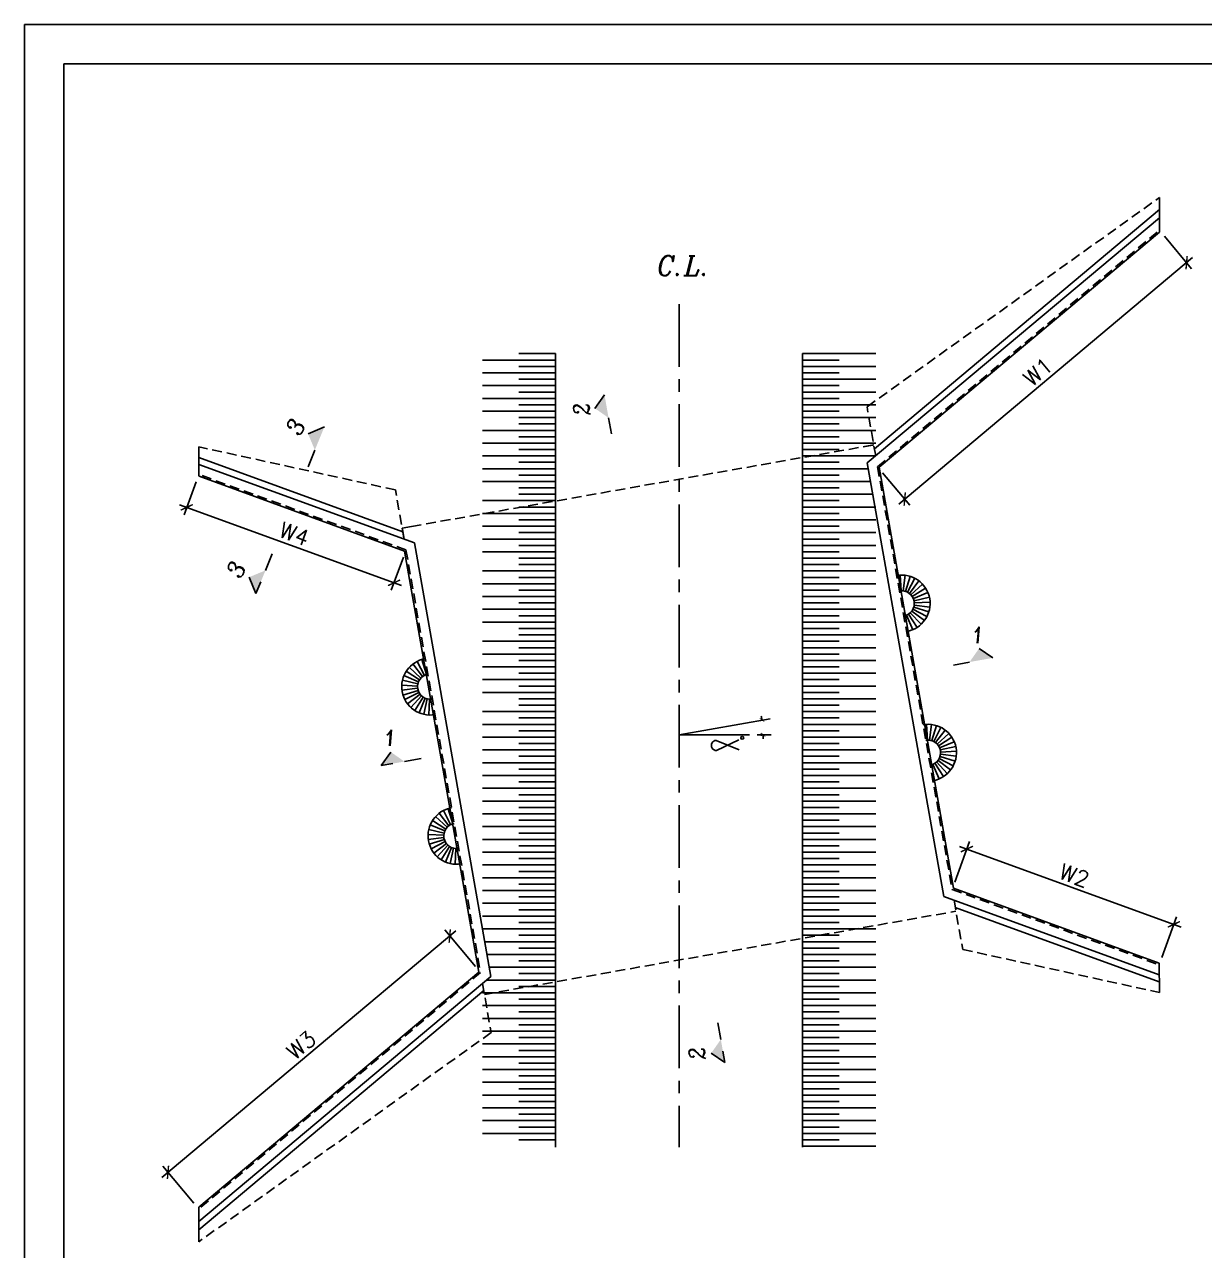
# Model space of a CAD drawing. Extents: x 370 to 5450, y -1052 to 155.
# Drawn here: x 2950.6 to 3100.1, y -0.6 to 154.8 of the extents above; entities that cross this region are included whole.
import ezdxf

# ---------------------------------------------------------------- set-up
doc = ezdxf.new("R2010")
doc.units = 0
doc.header["$LTSCALE"] = 5
doc.header["$MEASUREMENT"] = 0
doc.linetypes.add('CENTER', pattern=[50.8, 31.75, -6.35, 6.35, -6.35])
doc.linetypes.add('HIDDEN', pattern=[0.375, 0.25, -0.125])
doc.layers.get('0').update_dxf_attribs({"linetype": 'CONTINUOUS'})
doc.layers.get('DEFPOINTS').update_dxf_attribs({"linetype": 'CONTINUOUS'})
for name, color, linetype in [('pol did', 3, 'CONTINUOUS'), ('pol nadid', 70, 'HIDDEN'), ('section', 90, 'CONTINUOUS')]:
    doc.layers.add(name, color=color, linetype=linetype)
doc.styles.add('ITALICC', font='ITALICC')
doc.styles.get("Standard").update_dxf_attribs({"font": 'ROMANS.SHX'})
doc.styles.add('style1', font='romans.shx')
doc.dimstyles.get("Standard").update_dxf_attribs({"dimtxt": 0.18, "dimasz": 0.18, "dimexe": 0.18, "dimexo": 0.0625, "dimgap": 0.09, "dimtad": 0, "dimtih": 1, "dimtoh": 1, "dimdec": 4, "dimzin": 0, "dimdsep": 46, "dimtxsty": 'Standard', "dimcen": 0.09, "dimadec": 0, "dimazin": 0, "dimtfac": 1, "dimtdec": 4, "dimtofl": 0, "dimtmove": 0, "dimatfit": 3, "dimfxl": 1, "dimtolj": 1, "dimtzin": 0, "dimarcsym": 0})

# ---------------------------------------------------------------- blocks, each defined once
blk = doc.blocks.new('_ArchTick')
at = {"color": 0, "linetype": 'ByBlock', "const_width": 0.15}
blk.add_lwpolyline([(-0.5, -0.5), (0.5, 0.5)], dxfattribs=at)
blk = doc.blocks.new('*D117')
at = {"color": 252, "linetype": 'Continuous', "lineweight": -2, "transparency": 16777216}
for p, q in [((3095.06, 127.95), (3098.5, 123.84)), ((3061.39, 94), (3098.62, 125.25)), ((3059.35, 97.99), (3062.8, 93.88))]:
    blk.add_line(p, q, dxfattribs=at)
at = {"layer": 'DEFPOINTS', "color": 0, "linetype": 'Continuous', "transparency": 16777216}
for p in [(3094.41, 128.71), (3097.86, 124.61), (3058.71, 98.75)]:
    blk.add_point(p, dxfattribs=at)
at = {"color": 252, "linetype": 'Continuous', "lineweight": -2, "transparency": 16777216, "xscale": 1.199999999999999, "yscale": 1.199999999999999, "zscale": 1.199999999999999}
for p, rotation in [((3097.86, 124.61), 39.99999999999789), ((3062.15, 94.65), 219.9999999999979)]:
    blk.add_blockref('_ArchTick', p, dxfattribs=dict(at, rotation=rotation))
at = {"color": 1, "linetype": 'Continuous', "transparency": 16777216, "insert": (3079.04, 110.78), "char_height": 2, "attachment_point": 5, "rotation": 40, "style": 'style1'}
blk.add_mtext('\\A1;W1', dxfattribs=at)
blk = doc.blocks.new('*D118')
at = {"color": 252, "linetype": 'Continuous', "lineweight": -2, "transparency": 16777216}
for p, q in [((3068.5, 46.12), (3070.36, 51.24)), ((3097.18, 40.42), (3069.08, 50.64)), ((3094.72, 36.57), (3096.58, 41.7))]:
    blk.add_line(p, q, dxfattribs=at)
at = {"layer": 'DEFPOINTS', "color": 0, "linetype": 'Continuous', "transparency": 16777216}
for p in [(3070.02, 50.3), (3068.16, 45.18), (3094.38, 35.63)]:
    blk.add_point(p, dxfattribs=at)
at = {"color": 252, "linetype": 'Continuous', "lineweight": -2, "transparency": 16777216, "xscale": 1.199999999999999, "yscale": 1.199999999999999, "zscale": 1.199999999999999}
for p, rotation in [((3070.02, 50.3), 160.000000000002), ((3096.24, 40.76), 340.000000000002)]:
    blk.add_blockref('_ArchTick', p, dxfattribs=dict(at, rotation=rotation))
at = {"color": 1, "linetype": 'Continuous', "transparency": 16777216, "insert": (3083.64, 46.94), "char_height": 2, "attachment_point": 5, "rotation": 340, "style": 'style1'}
blk.add_mtext('\\A1;W2', dxfattribs=at)
blk = doc.blocks.new('*D119')
at = {"color": 252, "linetype": 'Continuous', "lineweight": -2, "transparency": 16777216}
for p, q in [((2972.36, 96.83), (2970.84, 92.66)), ((2998.38, 83.7), (2970.24, 93.94)), ((2998.62, 87.28), (2997.09, 83.1))]:
    blk.add_line(p, q, dxfattribs=at)
at = {"layer": 'DEFPOINTS', "color": 0, "linetype": 'Continuous', "transparency": 16777216}
for p in [(2972.7, 97.77), (2971.18, 93.6), (2998.96, 88.22)]:
    blk.add_point(p, dxfattribs=at)
at = {"color": 252, "linetype": 'Continuous', "lineweight": -2, "transparency": 16777216, "xscale": 1.199999999999999, "yscale": 1.199999999999999, "zscale": 1.199999999999999}
for p, rotation in [((2971.18, 93.6), 159.9999999999993), ((2997.44, 84.04), 339.9999999999993)]:
    blk.add_blockref('_ArchTick', p, dxfattribs=dict(at, rotation=rotation))
at = {"color": 1, "linetype": 'Continuous', "transparency": 16777216, "insert": (2984.82, 90.23), "char_height": 2, "attachment_point": 5, "rotation": 340, "style": 'style1'}
blk.add_mtext('\\A1;W4', dxfattribs=at)
blk = doc.blocks.new('*D120')
at = {"color": 252, "linetype": 'Continuous', "lineweight": -2, "transparency": 16777216}
for p, q in [((3005.27, 39.93), (2968.03, 8.69)), ((3007.76, 35.41), (3003.86, 40.06)), ((2972.06, 5.45), (2968.15, 10.1))]:
    blk.add_line(p, q, dxfattribs=at)
at = {"layer": 'DEFPOINTS', "color": 0, "linetype": 'Continuous', "transparency": 16777216}
for p in [(3008.4, 34.64), (2968.8, 9.33), (2972.7, 4.68)]:
    blk.add_point(p, dxfattribs=at)
at = {"color": 252, "linetype": 'Continuous', "lineweight": -2, "transparency": 16777216, "xscale": 1.199999999999999, "yscale": 1.199999999999999, "zscale": 1.199999999999999}
for p, rotation in [((3004.5, 39.29), 40.00000000000098), ((2968.8, 9.33), 220.000000000001)]:
    blk.add_blockref('_ArchTick', p, dxfattribs=dict(at, rotation=rotation))
at = {"color": 1, "linetype": 'Continuous', "transparency": 16777216, "insert": (2985.69, 25.46), "char_height": 2, "attachment_point": 5, "rotation": 40, "style": 'style1'}
blk.add_mtext('\\A1;W3', dxfattribs=at)
blk = doc.blocks.new('*D145')
at = {"color": 252, "linetype": 'Continuous', "lineweight": -2, "transparency": 16777216}
blk.add_line((3043.46, 64.78), (3045.23, 64.78), dxfattribs=at)
for start, end in [(10, 12.6845), (357.3155, 360)]:
    blk.add_arc((3033.56, 64.78), 10.67, start, end, dxfattribs=at)
at = {"layer": 'DEFPOINTS', "color": 0, "linetype": 'Continuous', "transparency": 16777216}
for p in [(3068.64, 70.97), (3044.21, 65.4), (3033.56, 64.78), (3042.46, 64.78), (3008.89, 60.43)]:
    blk.add_point(p, dxfattribs=at)
at = {"color": 252, "linetype": 'Continuous', "lineweight": -2, "transparency": 16777216, "xscale": 0.5, "yscale": 0.5, "zscale": 0.5}
for p, rotation in [((3044.07, 66.64), 279.9999999999999), ((3044.23, 64.78), 89.99999999999972)]:
    blk.add_blockref('_ArchTick', p, dxfattribs=dict(at, rotation=rotation))
at = {"color": 1, "linetype": 'Continuous', "transparency": 16777216, "insert": (3044.19, 65.71), "char_height": 2, "attachment_point": 5, "style": 'ITALICC'}
blk.add_mtext('\\A1;.', dxfattribs=at)

msp = doc.modelspace()

# ---------------------------------------------------------------- linework, layer by layer
at = {"color": 4, "linetype": 'CENTER', "ltscale": 0.05}
msp.add_line((3033.55626, 119.36185), (3033.55626, 12.50855), dxfattribs=at)
at = {"color": 1, "linetype": 'Continuous'}
for p, q in [((3022.89946, 106.14644), (3024.10767, 107.87002)), ((3024.62386, 104.93939), (3025.00034, 102.90527)), ((2986.54658, 102.93596), (2988.61977, 103.79769)), ((2987.40971, 100.86335), (2986.55799, 98.74614)), ((2982.01063, 87.7301), (2981.15892, 85.61288)), ((2979.08573, 84.75115), (2979.94886, 82.67854)), ((2979.94886, 82.67854), (2980.55389, 84.14571)), ((3071.57126, 75.72486), (3073.29485, 74.51665)), ((3070.36421, 74.00046), (3068.3301, 73.62399)), ((3041.16892, 62.86946), (3038.27503, 64.0733)), ((3041.13094, 64.15752), (3038.31301, 62.78525)), ((2997.03613, 62.59691), (2995.82909, 60.87251)), ((2995.82909, 60.87251), (2997.2944, 61.13061)), ((3000.86352, 61.77808), (2998.75972, 61.3887)), ((3038.45829, 28.28086), (3038.84766, 26.17706)), ((3037.63945, 24.45348), (3039.36386, 23.24643)), ((3039.36386, 23.24643), (3039.10576, 24.71175))]:
    msp.add_line(p, q, dxfattribs=at)
at = {"color": 252, "linetype": 'Continuous'}
msp.add_lwpolyline([(2950.62319, -142.21932), (3370.62319, -142.21932), (3370.62319, 154.78068), (2950.62319, 154.78068)], close=True, dxfattribs=at)
at = {"color": 7, "linetype": 'Continuous'}
msp.add_lwpolyline([(3365.62319, -137.21932), (3365.62319, 149.78068), (2955.62319, 149.78068), (2955.62319, -137.21932)], close=True, dxfattribs=at)
at = {"color": 1, "linetype": 'Continuous'}
msp.add_arc((3038.29402, 63.42928), 0.64431, 91.6889588, 271.6889588, dxfattribs=at)
for points in [[(3024.62386, 104.93939), (3024.10767, 107.87002), (3022.89946, 106.14644), (3024.62386, 104.93939)], [(3022.89946, 106.14644), (3024.62386, 104.93939), (3024.10767, 107.87002)], [(2987.40971, 100.86335), (2988.61977, 103.79769), (2986.54658, 102.93596), (2987.40971, 100.86335)], [(2986.54658, 102.93596), (2987.40971, 100.86335), (2988.61977, 103.79769)], [(2981.15892, 85.61288), (2979.94886, 82.67854), (2979.08573, 84.75115), (2981.15892, 85.61288)], [(2979.08573, 84.75115), (2981.15892, 85.61288), (2979.94886, 82.67854)], [(3070.36421, 74.00046), (3073.29485, 74.51665), (3071.57126, 75.72486), (3070.36421, 74.00046)], [(3071.57126, 75.72486), (3070.36421, 74.00046), (3073.29485, 74.51665)], [(2998.75972, 61.3887), (2995.82909, 60.87251), (2997.03613, 62.59691), (2998.75972, 61.3887)], [(2997.03613, 62.59691), (2998.75972, 61.3887), (2995.82909, 60.87251)], [(3038.84766, 26.17706), (3039.36386, 23.24643), (3037.63945, 24.45348), (3038.84766, 26.17706)], [(3037.63945, 24.45348), (3038.84766, 26.17706), (3039.36386, 23.24643)]]:
    msp.add_solid(points, dxfattribs=at)
at = {"layer": 'pol did', "linetype": 'Continuous'}
for p, q in [((3094.41403, 128.45072), (3094.41403, 132.85938)), ((3058.308, 101.02606), (3094.41403, 131.32261)), ((3057.40695, 99.22566), (3094.41403, 130.27829)), ((3058.92604, 98.67276), (3094.41403, 128.45072)), ((2972.69849, 101.27157), (2972.69849, 97.54575)), ((3058.22281, 101.50921), (3057.04104, 101.30083)), ((2998.556, 90.49017), (2972.69849, 99.90154)), ((3000.01849, 89.10653), (2972.69849, 99.0502)), ((3057.40695, 99.22566), (3067.09403, 44.28753)), ((3058.92604, 98.67276), (3068.3324, 45.32665)), ((2998.78012, 88.06741), (2972.73859, 97.54575)), ((2998.47081, 90.97332), (2999.65258, 91.1817)), ((3000.01849, 89.10653), (3009.70557, 34.1684)), ((2998.78012, 88.06741), (3008.18648, 34.7213)), ((3068.3324, 45.32665), (3094.37392, 35.84831)), ((3067.09403, 44.28753), (3094.39002, 34.3526)), ((3068.55651, 42.90389), (3094.39922, 33.49791)), ((3094.37392, 35.84831), (3094.41403, 32.12249)), ((3008.18648, 34.7213), (2972.69849, 4.94334)), ((3009.70557, 34.1684), (2972.69849, 3.11577)), ((3008.80451, 32.368), (2972.69849, 2.07145)), ((2972.69849, 4.94334), (2972.69849, 0.53468))]:
    msp.add_line(p, q, dxfattribs=at)
at = {"layer": 'pol did', "color": 70, "linetype": 'Continuous'}
for p, q in [((3061.68654, 83.01719), (3061.58817, 85.01477)), ((3061.96524, 83.00658), (3062.21524, 84.99089)), ((3062.23785, 82.94773), (3062.82863, 84.85849)), ((3062.49611, 82.84244), (3063.40971, 84.62158)), ((3062.73217, 82.6939), (3063.94083, 84.28737)), ((3062.93884, 82.50663), (3064.40584, 83.86601)), ((3063.10985, 82.28631), (3064.79062, 83.3703)), ((3063.24001, 82.03965), (3065.08347, 82.8153)), ((3063.29384, 80.94651), (3065.20459, 80.35574)), ((3063.32536, 81.77413), (3065.2755, 82.21788)), ((3063.35269, 81.21913), (3065.337, 80.96913)), ((3063.3633, 81.49783), (3065.36088, 81.5962)), ((3062.38576, 79.94436), (3063.16141, 78.10089)), ((3062.63242, 80.07451), (3063.7164, 78.39375)), ((3062.85274, 80.24553), (3064.21211, 78.77852)), ((3063.04001, 80.4522), (3064.63347, 79.24354)), ((3063.18855, 80.68825), (3064.96769, 79.77465)), ((3000.83963, 71.97074), (2999.37263, 73.33012)), ((3001.04631, 72.15801), (2999.83764, 73.75148)), ((3001.28236, 72.30655), (3000.36876, 74.08569)), ((3001.54062, 72.41184), (3000.94984, 74.3226)), ((3000.45312, 71.23824), (2998.50297, 71.68199)), ((3000.53846, 71.50376), (2998.695, 72.27941)), ((3000.66862, 71.75042), (2998.98785, 72.83441)), ((3000.41517, 70.96194), (2998.41759, 71.06031)), ((3000.42579, 70.68324), (2998.44147, 70.43324)), ((3000.48463, 70.41062), (2998.57388, 69.81985)), ((3000.58992, 70.15236), (2998.81078, 69.23876)), ((3000.73846, 69.91631), (2999.145, 68.70765)), ((3000.92574, 69.70964), (2999.56636, 68.24263)), ((3001.14605, 69.53862), (3000.06207, 67.85786)), ((3001.39272, 69.40847), (3000.61707, 67.565)), ((3001.65823, 69.32312), (3001.21448, 67.37297)), ((3001.93454, 69.28518), (3001.83617, 67.2876)), ((3065.02058, 64.10888), (3064.92221, 66.10646)), ((3065.29928, 64.09827), (3065.54928, 66.08259)), ((3065.5719, 64.03942), (3066.16267, 65.95018)), ((3065.83016, 63.93413), (3066.74376, 65.71327)), ((3066.06621, 63.78559), (3067.27487, 65.37906)), ((3066.27288, 63.59832), (3067.73989, 64.9577)), ((3066.4439, 63.37801), (3068.12466, 64.46199)), ((3066.57405, 63.13134), (3068.41752, 63.90699)), ((3066.6594, 62.86582), (3068.60955, 63.30957)), ((3066.68673, 62.31082), (3068.67104, 62.06082)), ((3066.69734, 62.58952), (3068.69492, 62.68789)), ((3065.7198, 61.03605), (3066.49545, 59.19258)), ((3065.96647, 61.16621), (3067.05045, 59.48544)), ((3066.18678, 61.33722), (3067.54616, 59.87021)), ((3066.37405, 61.54389), (3067.96752, 60.33523)), ((3066.52259, 61.77994), (3068.30173, 60.86634)), ((3066.62788, 62.0382), (3068.53864, 61.44743)), ((3004.17368, 53.06243), (3002.70668, 54.42181)), ((3004.38035, 53.2497), (3003.17169, 54.84317)), ((3004.6164, 53.39824), (3003.7028, 55.17738)), ((3004.87466, 53.50354), (3004.28389, 55.41429)), ((3003.87251, 52.59545), (3002.02904, 53.3711)), ((3004.00267, 52.84212), (3002.3219, 53.9261)), ((3003.74922, 52.05363), (3001.75164, 52.152)), ((3003.75983, 51.77493), (3001.77552, 51.52493)), ((3003.78716, 52.32993), (3001.83701, 52.77368)), ((3003.81868, 51.50231), (3001.90792, 50.91154)), ((3003.92397, 51.24405), (3002.14483, 50.33045)), ((3004.07251, 51.008), (3002.47904, 49.79934)), ((3004.25978, 50.80133), (3002.90041, 49.33433)), ((3004.4801, 50.63032), (3003.39612, 48.94955)), ((3004.72676, 50.50016), (3003.95111, 48.65669)), ((3004.99228, 50.41481), (3004.54853, 48.46466)), ((3005.26858, 50.37687), (3005.17021, 48.37929))]:
    msp.add_line(p, q, dxfattribs=at)
at = {"layer": 'pol did', "color": 252, "linetype": 'Continuous'}
msp.add_line((3033.55626, 64.78283), (3045.08847, 66.81627), dxfattribs=at)
at = {"layer": 'pol did', "linetype": 'Continuous'}
for centre, radius, start, end in [((3061.76524, 81.41913), 3.6, 280, 100), ((3061.76524, 81.41913), 1.6, 280, 100), ((3002.01324, 70.88324), 3.6, 100, 280), ((3002.01324, 70.88324), 1.6, 100, 280), ((3065.09928, 62.51082), 3.6, 280, 100), ((3065.09928, 62.51082), 1.6, 280, 100), ((3005.34728, 51.97493), 3.6, 100, 280), ((3005.34728, 51.97493), 1.6, 100, 280)]:
    msp.add_arc(centre, radius, start, end, dxfattribs=at)
at = {"layer": 'pol nadid', "linetype": 'HIDDEN'}
for p, q in [((3057.36921, 106.35025), (3094.41403, 132.85938)), ((3058.70903, 98.75175), (3094.41403, 128.7118)), ((3058.46841, 100.11634), (3057.36921, 106.35025)), ((2997.61721, 95.81436), (2972.69849, 101.27157)), ((2999.65258, 91.1817), (3058.22281, 101.50921)), ((3058.70903, 98.75175), (3068.15549, 45.1782)), ((2998.95703, 88.21586), (2972.69849, 97.77318)), ((2998.71641, 89.58045), (2997.61721, 95.81436)), ((2998.47081, 90.97332), (2998.71641, 89.58045)), ((2998.95703, 88.21586), (3008.40349, 34.64231)), ((3068.15549, 45.1782), (3094.37622, 35.63464)), ((3068.3961, 43.81361), (3069.49531, 37.5797)), ((3008.8897, 31.88485), (3068.6417, 42.42074)), ((3069.49531, 37.5797), (3094.41403, 32.12249)), ((3008.40349, 34.64231), (2972.69849, 4.68226)), ((3008.6441, 33.27773), (3009.74331, 27.04381)), ((3009.74331, 27.04381), (2972.69849, 0.53468))]:
    msp.add_line(p, q, dxfattribs=at)
at = {"layer": 'section', "color": 252, "linetype": 'Continuous'}
for p, q in [((3008.6441, 112.2646), (3017.89822, 112.2646)), ((3013.27116, 113.07449), (3017.89822, 113.07449)), ((3058.46841, 113.07449), (3049.2143, 113.07449)), ((3053.84136, 112.2646), (3049.2143, 112.2646)), ((3008.6441, 110.64484), (3017.89822, 110.64484)), ((3013.27116, 111.45472), (3017.89822, 111.45472)), ((3058.46841, 111.45472), (3049.2143, 111.45472)), ((3053.84136, 110.64484), (3049.2143, 110.64484)), ((3008.6441, 109.02507), (3017.89822, 109.02507)), ((3013.27116, 109.83495), (3017.89822, 109.83495)), ((3058.46841, 109.83495), (3049.2143, 109.83495)), ((3053.84136, 109.02507), (3049.2143, 109.02507)), ((3008.6441, 107.4053), (3017.89822, 107.4053)), ((3013.27116, 108.21518), (3017.89822, 108.21518)), ((3058.46841, 108.21518), (3049.2143, 108.21518)), ((3053.84136, 107.4053), (3049.2143, 107.4053)), ((3008.6441, 105.78553), (3017.89822, 105.78553)), ((3013.27116, 106.59541), (3017.89822, 106.59541)), ((3058.46841, 106.59541), (3049.2143, 106.59541)), ((3053.84136, 105.78553), (3049.2143, 105.78553)), ((3013.27116, 104.97564), (3017.89822, 104.97564)), ((3013.27116, 104.16576), (3017.89822, 104.16576)), ((3058.46841, 104.97564), (3049.2143, 104.97564)), ((3053.84136, 104.16576), (3049.2143, 104.16576)), ((3008.6441, 103.35587), (3017.89822, 103.35587)), ((3013.27116, 102.54599), (3017.89822, 102.54599)), ((3058.46841, 103.35587), (3049.2143, 103.35587)), ((3053.84136, 102.54599), (3049.2143, 102.54599)), ((3008.6441, 101.7361), (3017.89822, 101.7361)), ((3058.46841, 101.7361), (3049.2143, 101.7361)), ((3008.6441, 100.11634), (3017.89822, 100.11634)), ((3013.27116, 100.92622), (3017.89822, 100.92622)), ((3053.84136, 100.92622), (3049.2143, 100.92622)), ((3058.46841, 100.11634), (3049.2143, 100.11634)), ((3008.6441, 98.49657), (3017.89822, 98.49657)), ((3013.27116, 99.30645), (3017.89822, 99.30645)), ((3053.84136, 99.30645), (3049.2143, 99.30645)), ((3057.53551, 98.49657), (3049.2143, 98.49657)), ((3008.6441, 96.8768), (3017.89822, 96.8768)), ((3013.27116, 97.68668), (3017.89822, 97.68668)), ((3053.84136, 97.68668), (3049.2143, 97.68668)), ((3057.82112, 96.8768), (3049.2143, 96.8768)), ((3013.27116, 96.06691), (3017.89822, 96.06691)), ((3013.27116, 95.25703), (3017.89822, 95.25703)), ((3053.84136, 96.06691), (3049.2143, 96.06691)), ((3058.10673, 95.25703), (3049.2143, 95.25703)), ((3008.6441, 94.44714), (3017.89822, 94.44714)), ((3013.27116, 93.63726), (3017.89822, 93.63726)), ((3053.84136, 94.44714), (3049.2143, 94.44714)), ((3058.46841, 93.63726), (3049.2143, 93.63726)), ((3008.6441, 92.82737), (3017.89822, 92.82737)), ((3013.27116, 92.01749), (3017.89822, 92.01749)), ((3053.84136, 92.82737), (3049.2143, 92.82737)), ((3058.46841, 92.01749), (3049.2143, 92.01749)), ((3008.6441, 91.2076), (3017.89822, 91.2076)), ((3013.27116, 90.39772), (3017.89822, 90.39772)), ((3053.84136, 91.2076), (3049.2143, 91.2076)), ((3058.46841, 90.39772), (3049.2143, 90.39772)), ((3008.6441, 89.58784), (3017.89822, 89.58784)), ((3013.27116, 88.77795), (3017.89822, 88.77795)), ((3053.84136, 89.58784), (3049.2143, 89.58784)), ((3058.46841, 88.77795), (3049.2143, 88.77795)), ((3008.6441, 87.96807), (3017.89822, 87.96807)), ((3013.27116, 87.15818), (3017.89822, 87.15818)), ((3053.84136, 87.96807), (3049.2143, 87.96807)), ((3058.46841, 87.15818), (3049.2143, 87.15818)), ((3008.6441, 85.53841), (3017.89822, 85.53841)), ((3013.27116, 86.3483), (3017.89822, 86.3483)), ((3053.84136, 86.3483), (3049.2143, 86.3483)), ((3058.46841, 85.53841), (3049.2143, 85.53841)), ((3008.6441, 83.91864), (3017.89822, 83.91864)), ((3013.27116, 84.72853), (3017.89822, 84.72853)), ((3053.84136, 84.72853), (3049.2143, 84.72853)), ((3058.46841, 83.91864), (3049.2143, 83.91864)), ((3013.27116, 83.10876), (3017.89822, 83.10876)), ((3053.84136, 83.10876), (3049.2143, 83.10876)), ((3008.6441, 82.29887), (3017.89822, 82.29887)), ((3013.27116, 81.48899), (3017.89822, 81.48899)), ((3058.46841, 82.29887), (3049.2143, 82.29887)), ((3053.84136, 81.48899), (3049.2143, 81.48899)), ((3008.6441, 80.67911), (3017.89822, 80.67911)), ((3013.27116, 79.86922), (3017.89822, 79.86922)), ((3058.46841, 80.67911), (3049.2143, 80.67911)), ((3053.84136, 79.86922), (3049.2143, 79.86922)), ((3008.6441, 79.05934), (3017.89822, 79.05934)), ((3013.27116, 78.24945), (3017.89822, 78.24945)), ((3058.46841, 79.05934), (3049.2143, 79.05934)), ((3053.84136, 78.24945), (3049.2143, 78.24945)), ((3008.6441, 76.62968), (3017.89822, 76.62968)), ((3013.27116, 77.43957), (3017.89822, 77.43957)), ((3058.46841, 77.43957), (3049.2143, 77.43957)), ((3053.84136, 76.62968), (3049.2143, 76.62968)), ((3008.6441, 75.00991), (3017.89822, 75.00991)), ((3013.27116, 75.8198), (3017.89822, 75.8198)), ((3058.46841, 75.8198), (3049.2143, 75.8198)), ((3053.84136, 75.00991), (3049.2143, 75.00991)), ((3008.6441, 73.39014), (3017.89822, 73.39014)), ((3013.27116, 74.20003), (3017.89822, 74.20003)), ((3058.46841, 74.20003), (3049.2143, 74.20003)), ((3053.84136, 73.39014), (3049.2143, 73.39014)), ((3008.6441, 71.77037), (3017.89822, 71.77037)), ((3013.27116, 72.58026), (3017.89822, 72.58026)), ((3058.46841, 72.58026), (3049.2143, 72.58026)), ((3053.84136, 71.77037), (3049.2143, 71.77037)), ((3008.6441, 70.15061), (3017.89822, 70.15061)), ((3013.27116, 70.96049), (3017.89822, 70.96049)), ((3058.46841, 70.96049), (3049.2143, 70.96049)), ((3053.84136, 70.15061), (3049.2143, 70.15061)), ((3013.27116, 69.34072), (3017.89822, 69.34072)), ((3013.27116, 68.53084), (3017.89822, 68.53084)), ((3058.46841, 69.34072), (3049.2143, 69.34072)), ((3053.84136, 68.53084), (3049.2143, 68.53084)), ((3008.6441, 67.72095), (3017.89822, 67.72095)), ((3013.27116, 66.91107), (3017.89822, 66.91107)), ((3058.46841, 67.72095), (3049.2143, 67.72095)), ((3053.84136, 66.91107), (3049.2143, 66.91107)), ((3008.6441, 66.10118), (3017.89822, 66.10118)), ((3013.27116, 65.2913), (3017.89822, 65.2913)), ((3058.46841, 66.10118), (3049.2143, 66.10118)), ((3053.84136, 65.2913), (3049.2143, 65.2913)), ((3008.6441, 64.48141), (3017.89822, 64.48141)), ((3042.46239, 64.78283), (3033.55626, 64.78283)), ((3058.46841, 64.48141), (3049.2143, 64.48141)), ((3008.6441, 62.86164), (3017.89822, 62.86164)), ((3013.27116, 63.67153), (3017.89822, 63.67153)), ((3053.84136, 63.67153), (3049.2143, 63.67153)), ((3058.46841, 62.86164), (3049.2143, 62.86164)), ((3008.6441, 61.24187), (3017.89822, 61.24187)), ((3013.27116, 62.05176), (3017.89822, 62.05176)), ((3053.84136, 62.05176), (3049.2143, 62.05176)), ((3058.46841, 61.24187), (3049.2143, 61.24187)), ((3008.6441, 59.62211), (3017.89822, 59.62211)), ((3013.27116, 60.43199), (3017.89822, 60.43199)), ((3053.84136, 60.43199), (3049.2143, 60.43199)), ((3058.46841, 59.62211), (3049.2143, 59.62211)), ((3008.6441, 58.00234), (3017.89822, 58.00234)), ((3013.27116, 58.81222), (3017.89822, 58.81222)), ((3053.84136, 58.81222), (3049.2143, 58.81222)), ((3058.46841, 58.00234), (3049.2143, 58.00234)), ((3008.6441, 56.38257), (3017.89822, 56.38257)), ((3013.27116, 57.19245), (3017.89822, 57.19245)), ((3053.84136, 57.19245), (3049.2143, 57.19245)), ((3058.46841, 56.38257), (3049.2143, 56.38257)), ((3008.6441, 54.7628), (3017.89822, 54.7628)), ((3013.27116, 55.57268), (3017.89822, 55.57268)), ((3053.84136, 55.57268), (3049.2143, 55.57268)), ((3058.46841, 54.7628), (3049.2143, 54.7628)), ((3008.6441, 53.14303), (3017.89822, 53.14303)), ((3013.27116, 53.95291), (3017.89822, 53.95291)), ((3053.84136, 53.95291), (3049.2143, 53.95291)), ((3058.46841, 53.14303), (3049.2143, 53.14303)), ((3008.6441, 51.52326), (3017.89822, 51.52326)), ((3013.27116, 52.33314), (3017.89822, 52.33314)), ((3053.84136, 52.33314), (3049.2143, 52.33314)), ((3058.46841, 51.52326), (3049.2143, 51.52326)), ((3008.6441, 49.90349), (3017.89822, 49.90349)), ((3013.27116, 50.71337), (3017.89822, 50.71337)), ((3053.84136, 50.71337), (3049.2143, 50.71337)), ((3058.46841, 49.90349), (3049.2143, 49.90349)), ((3008.6441, 48.28372), (3017.89822, 48.28372)), ((3013.27116, 49.09361), (3017.89822, 49.09361)), ((3053.84136, 49.09361), (3049.2143, 49.09361)), ((3058.46841, 48.28372), (3049.2143, 48.28372)), ((3008.6441, 46.66395), (3017.89822, 46.66395)), ((3013.27116, 47.47384), (3017.89822, 47.47384)), ((3053.84136, 47.47384), (3049.2143, 47.47384)), ((3058.46841, 46.66395), (3049.2143, 46.66395)), ((3013.27116, 45.85407), (3017.89822, 45.85407)), ((3053.84136, 45.85407), (3049.2143, 45.85407)), ((3008.6441, 45.04418), (3017.89822, 45.04418)), ((3013.27116, 44.2343), (3017.89822, 44.2343)), ((3058.46841, 45.04418), (3049.2143, 45.04418)), ((3053.84136, 44.2343), (3049.2143, 44.2343)), ((3008.6441, 43.42441), (3017.89822, 43.42441)), ((3013.27116, 42.61453), (3017.89822, 42.61453)), ((3058.46841, 43.42441), (3049.2143, 43.42441)), ((3053.84136, 42.61453), (3049.2143, 42.61453)), ((3008.6441, 41.80464), (3017.89822, 41.80464)), ((3013.27116, 40.99476), (3017.89822, 40.99476)), ((3058.46841, 41.80464), (3049.2143, 41.80464)), ((3053.84136, 40.99476), (3049.2143, 40.99476)), ((3008.6441, 40.18487), (3017.89822, 40.18487)), ((3013.27116, 39.37499), (3017.89822, 39.37499)), ((3058.46841, 40.18487), (3049.2143, 40.18487)), ((3053.84136, 39.37499), (3049.2143, 39.37499)), ((3008.93031, 38.56511), (3017.89822, 38.56511)), ((3013.27116, 37.75522), (3017.89822, 37.75522)), ((3058.46841, 38.56511), (3049.2143, 38.56511)), ((3053.84136, 37.75522), (3049.2143, 37.75522)), ((3009.21592, 36.94534), (3017.89822, 36.94534)), ((3013.27116, 36.13545), (3017.89822, 36.13545)), ((3058.46841, 36.94534), (3049.2143, 36.94534)), ((3053.84136, 36.13545), (3049.2143, 36.13545)), ((3009.50153, 35.32557), (3017.89822, 35.32557)), ((3013.27116, 34.51568), (3017.89822, 34.51568)), ((3058.46841, 35.32557), (3049.2143, 35.32557)), ((3053.84136, 34.51568), (3049.2143, 34.51568)), ((3009.15426, 33.7058), (3017.89822, 33.7058)), ((3013.27116, 32.89591), (3017.89822, 32.89591)), ((3058.46841, 33.7058), (3049.2143, 33.7058)), ((3053.84136, 32.89591), (3049.2143, 32.89591)), ((3008.6441, 32.08603), (3017.89822, 32.08603)), ((3013.27116, 31.27614), (3017.89822, 31.27614)), ((3058.46841, 32.08603), (3049.2143, 32.08603)), ((3053.84136, 31.27614), (3049.2143, 31.27614)), ((3008.6441, 30.46626), (3017.89822, 30.46626)), ((3013.27116, 29.65637), (3017.89822, 29.65637)), ((3058.46841, 30.46626), (3049.2143, 30.46626)), ((3053.84136, 29.65637), (3049.2143, 29.65637)), ((3008.6441, 28.84649), (3017.89822, 28.84649)), ((3013.27116, 28.03661), (3017.89822, 28.03661)), ((3058.46841, 28.84649), (3049.2143, 28.84649)), ((3053.84136, 28.03661), (3049.2143, 28.03661)), ((3008.6441, 27.22672), (3017.89822, 27.22672)), ((3013.27116, 26.41684), (3017.89822, 26.41684)), ((3058.46841, 27.22672), (3049.2143, 27.22672)), ((3053.84136, 26.41684), (3049.2143, 26.41684)), ((3008.6441, 25.60695), (3017.89822, 25.60695)), ((3058.46841, 25.60695), (3049.2143, 25.60695)), ((3008.6441, 23.98718), (3017.89822, 23.98718)), ((3013.27116, 24.79707), (3017.89822, 24.79707)), ((3053.84136, 24.79707), (3049.2143, 24.79707)), ((3058.46841, 23.98718), (3049.2143, 23.98718)), ((3008.6441, 22.36741), (3017.89822, 22.36741)), ((3013.27116, 23.1773), (3017.89822, 23.1773)), ((3053.84136, 23.1773), (3049.2143, 23.1773)), ((3058.46841, 22.36741), (3049.2143, 22.36741)), ((3008.6441, 20.74764), (3017.89822, 20.74764)), ((3013.27116, 21.55753), (3017.89822, 21.55753)), ((3053.84136, 21.55753), (3049.2143, 21.55753)), ((3058.46841, 20.74764), (3049.2143, 20.74764)), ((3008.6441, 19.12787), (3017.89822, 19.12787)), ((3013.27116, 19.93776), (3017.89822, 19.93776)), ((3053.84136, 19.93776), (3049.2143, 19.93776)), ((3058.46841, 19.12787), (3049.2143, 19.12787)), ((3008.6441, 17.50811), (3017.89822, 17.50811)), ((3013.27116, 18.31799), (3017.89822, 18.31799)), ((3053.84136, 18.31799), (3049.2143, 18.31799)), ((3058.46841, 17.50811), (3049.2143, 17.50811)), ((3008.6441, 15.88834), (3017.89822, 15.88834)), ((3013.27116, 16.69822), (3017.89822, 16.69822)), ((3053.84136, 16.69822), (3049.2143, 16.69822)), ((3058.46841, 15.88834), (3049.2143, 15.88834)), ((3008.6441, 14.26857), (3017.89822, 14.26857)), ((3013.27116, 15.07845), (3017.89822, 15.07845)), ((3053.84136, 15.07845), (3049.2143, 15.07845)), ((3058.46841, 14.26857), (3049.2143, 14.26857)), ((3013.27116, 13.45868), (3017.89822, 13.45868)), ((3053.84136, 13.45868), (3049.2143, 13.45868)), ((3058.46841, 12.6488), (3049.2143, 12.6488))]:
    msp.add_line(p, q, dxfattribs=at)
at = {"layer": 'section', "color": 7, "linetype": 'Continuous'}
for p, q in [((3017.89822, 113.07449), (3017.89822, 12.50855)), ((3049.2143, 113.07449), (3049.2143, 12.50855))]:
    msp.add_line(p, q, dxfattribs=at)
at = {"layer": 'section', "color": 252, "linetype": 'Continuous'}
msp.add_circle((3041.56395, 64.39092), 0.18553, dxfattribs=at)

# ---------------------------------------------------------------- texts
at = {"color": 1, "linetype": 'Continuous', "style": 'ITALICC'}
msp.add_text('C.L.', height=2.5, dxfattribs=at).set_placement((3030.74848, 122.98303))
for s, height, rotation, p in [('2', 1.97568, 100, (3022.33448, 105.33413)), ('3', 2.10734, 67.6003061, (2985.57351, 102.5273)), ('3', 2.10734, 67.6003061, (2978.04563, 84.45266)), ('1', 1.97568, 10, (3070.75896, 76.28984)), ('1', 1.97568, 10, (2996.27736, 63.27029)), ('2', 1.97568, 100, (3036.96608, 23.6947))]:
    msp.add_text(s, height=height, rotation=rotation, dxfattribs=at).set_placement(p)

# ---------------------------------------------------------------- dimensions: what is measured, and where the dimension line sits
at = {"color": 1, "linetype": 'Continuous'}
for p1, p2, distance, text, picture, middle in [((3058.70903, 98.75175), (3094.41403, 128.7118), -5.35825, 'W1', '*D117', (3079.04156, 110.77618)), ((2998.95703, 88.21586), (2972.69849, 97.77318), 4.44621, 'W4', '*D119', (2984.8201, 90.22599)), ((3094.37622, 35.63464), (3068.15549, 45.1782), -5.45362, 'W2', '*D118', (3083.64414, 46.94069)), ((3008.40349, 34.64231), (2972.69849, 4.68226), -6.06961, 'W3', '*D120', (2985.68534, 25.46094))]:
    dim = msp.add_aligned_dim(p1=p1, p2=p2, distance=distance, text=text, dimstyle='Standard', override={"dimtxt": 2, "dimasz": 1.2, "dimexe": 1, "dimexo": 1, "dimgap": 0.5, "dimtad": 1, "dimtih": 0, "dimtoh": 0, "dimdec": 2, "dimlfac": 0.1, "dimtxsty": 'style1', "dimblk1": 'ArchTick', "dimblk2": 'ArchTick', "dimsah": 1, "dimdle": 1, "dimclrd": 252, "dimclre": 252, "dimclrt": 1, "dimtix": 1}, dxfattribs=at)
    dim.commit()
    dim.dimension.update_dxf_attribs({"geometry": picture, "text_midpoint": middle})
dim = msp.add_angular_dim_2l(base=(3044.2108, 65.40339), line1=((3042.46239, 64.78283), (3033.55626, 64.78283)), line2=((3008.8897, 60.43345), (3068.6417, 70.96934)), text='.', dimstyle='Standard', override={"dimtxt": 2, "dimasz": 0.5, "dimexe": 1, "dimexo": 1, "dimgap": 0, "dimtad": 1, "dimtoh": 0, "dimdec": 2, "dimlfac": 0.075, "dimtxsty": 'ITALICC', "dimblk1": 'ArchTick', "dimblk2": 'ArchTick', "dimsah": 1, "dimdle": 1, "dimclrd": 252, "dimclre": 252, "dimclrt": 1, "dimtix": 1}, dxfattribs=at)
dim.commit()
dim.dimension.update_dxf_attribs({"geometry": '*D145', "text_midpoint": (3044.18824, 65.71301)})

doc.saveas('drawing.dxf')
